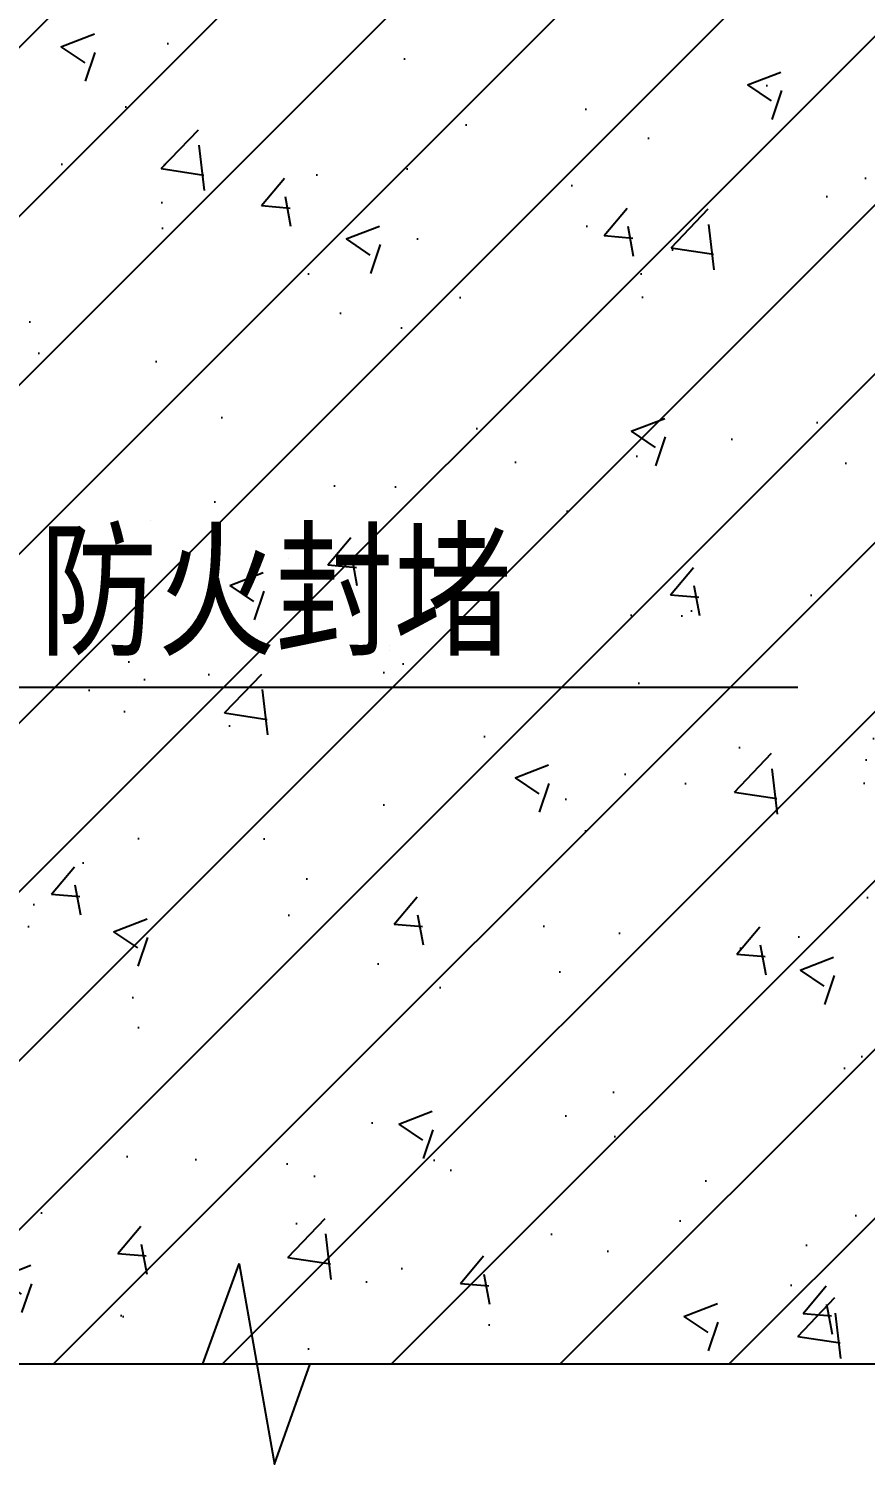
# Model space of a CAD drawing. Header units: millimetres. Extents: x 12351878 to 12381578, y 696206 to 738256.
# Drawn here: x 12377088 to 12377964, y 701678 to 703181 of the extents above; entities that cross this region are included whole.
import ezdxf

# ---------------------------------------------------------------- set-up
doc = ezdxf.new("R2010")
doc.units = ezdxf.units.MM
doc.header["$LTSCALE"] = 1000
doc.linetypes.add('DOTE', pattern=[2.4200000000000004, 2, -0.2, 0.02, -0.2])
for name, color, linetype in [('A-ANNO-SYMB', 3, 'Continuous'), ('A-WALL-PATT', 8, 'Continuous'), ('DIM_LEAD', 3, 'Continuous'), ('DOTE', 16, 'DOTE'), ('PUB_TEXT', 7, 'Continuous'), ('SYMBOL', 7, 'Continuous')]:
    doc.layers.add(name, color=color, linetype=linetype)
doc.styles.add('宋体', font='', dxfattribs={"width": 0.65})
doc.styles.get('宋体').set_extended_font_data('SimSun')

# ---------------------------------------------------------------- blocks, each defined once
blk = doc.blocks.new('gyqs04')
at = {"layer": 'A-WALL-PATT'}
h = blk.add_hatch(dxfattribs=at)
h.set_pattern_fill('钢筋混凝土', color=256, scale=50, style=0)
h.set_pattern_definition([(45, (-12372697.50000522, -705372.9283430666), (-88.38834764831843, 88.38834764831844), []), (49.99999999999999, (-12372697.50000522, -705372.9283430666), (358.6300913003767, -31.37606749129755), [37.5, -412.5]), (355, (-12372697.50000522, -705372.9283430666), (-69.3756668065, 376.0960668500059), [30, -330]), (100.4514, (-12372667.61416522, -705375.5430130666), (289.2546908570108, 344.7197710304768), [31.870095, -350.571056]), (46.18420000000002, (-12372697.50000522, -705272.9283430666), (533.6205243128222, -82.75950716450905), [56.24999999999996, -618.7499999999993]), (96.6356, (-12372653.03163272, -705279.8249965666), (467.3313527743517, 487.0589354502209), [47.805144, -525.8565]), (351.1842, (-12372697.50000522, -705272.9283430666), (467.3309725668136, 487.0593004626623), [45, -495]), (21, (-12372647.50000522, -705297.9283430666), (298.4535260592309, -201.3094453326694), [37.5, -412.5]), (326.0000000000001, (-12372647.50000522, -705297.9283430666), (121.6576659607909, 362.5750225234265), [30, -330]), (71.4514, (-12372622.62888872, -705314.7041460666), (420.111314290745, 161.2652483549762), [31.870095, -350.571056]), (37.50000000000001, (-12372697.50000522, -705372.9283430666), (6.079927658645334, 166.4469269156558), [0, -326, 0, -335, 0, -331.25]), (7.499999999999999, (-12372697.50000522, -705372.9283430666), (131.5347687210743, 197.2058559411801), [0, -191, 0, -318.5, 0, -126.25]), (327.5, (-12372809.00000522, -705372.9283430666), (266.9112180862045, -11.27743586718988), [0, -125, 0, -390, 0, -517.5]), (317.5, (-12372859.00000522, -705372.9283430666), (291.5930846711931, 50.05249116615887), [0, -162.5, 0, -259, 0, -367.5])])
h.paths.add_polyline_path([(3736.999956374988, 610.5716569334036), (5336.999957043678, 610.5716569334036), (5337.000006349757, 2560.571656933404), (6790.499994784594, 2560.571656933404), (6790.499994782731, 2710.571656933404), (5337.000006349757, 2710.571656933404), (5337.000006349757, 4704.744854418328), (3736.999970069155, 4711.220059310202), (3737.000002952293, 2560.57165614143), (3486.999994784594, 2560.571656933404), (3486.999994784594, 2310.571656933404), (3736.999997286126, 2310.571651269216)])

msp = doc.modelspace()

# ---------------------------------------------------------------- linework, layer by layer
at = {"layer": 'A-ANNO-SYMB'}
msp.add_lwpolyline([(12375165.59279524, 701783.5), (12377270.54639762, 701783.5), (12377308.76327222, 701888.5), (12377345.79193817, 701678.5), (12377383.04639762, 701783.5), (12379488, 701783.5)], dxfattribs=at)
at = {"layer": 'DIM_LEAD'}
msp.add_line((12377893.5, 702491.5), (12377068.5, 702491.5), dxfattribs=at)
at = {"layer": 'DOTE'}
msp.add_line((12373089.5, 701783.5), (12380433.5, 701783.5), dxfattribs=at)

# ---------------------------------------------------------------- block references
at = {"layer": 'SYMBOL'}
msp.add_blockref('gyqs04', (12372697.50000522, 701172.9283430666), dxfattribs=at)

# ---------------------------------------------------------------- texts
at = {"layer": 'PUB_TEXT', "style": '宋体', "width": 0.8}
msp.add_text('防火封堵', height=113.2911392405063, dxfattribs=at).set_placement((12377099.32278481, 702537.1329113925))

doc.saveas('drawing.dxf')
